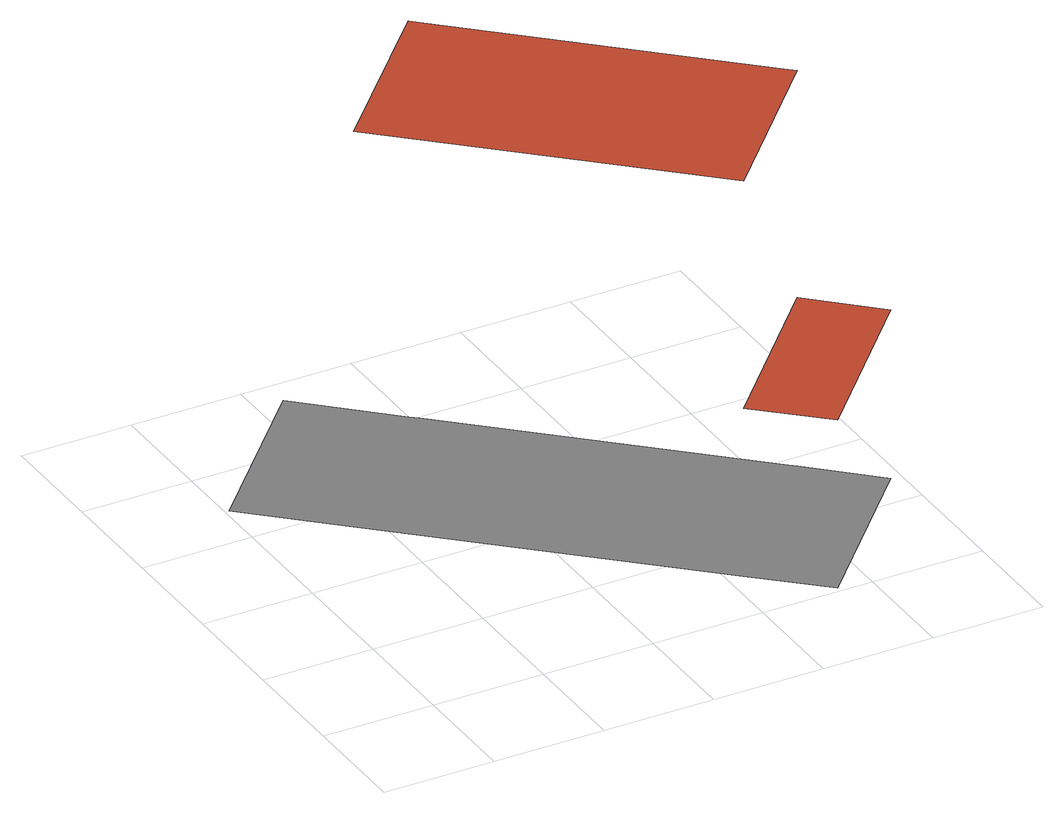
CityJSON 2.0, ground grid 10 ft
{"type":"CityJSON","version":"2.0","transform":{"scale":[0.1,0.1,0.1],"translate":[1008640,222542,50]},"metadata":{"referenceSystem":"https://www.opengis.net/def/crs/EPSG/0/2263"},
"CityObjects":{
"building1":{"type":"Building","attributes":{"name":"Bldg_10210047371"},"geometry":[{"type":"MultiSurface","lod":"2","boundaries":[[[0,1,2,3]],[[4,5,6,7,8,9,10,11,12,13]],[[14,15,16,17,18,19]]],"semantics":{"surfaces":[{"type":"RoofSurface"},{"type":"GroundSurface"}],"values":[0,1,0]}}]}
},
"vertices":[
[491,135,162],[435,188,162],[314,57,162],[371,5,162],[125,475,6],[200,405,6],[207,399,6],[429,193,6],[435,188,6],[491,135,6],[371,5,6],[314,57,6],[79,275,6],[4,345,6],[200,405,373],[79,275,373],[314,57,373],[435,188,373],[429,193,373],[207,399,373]
]}
